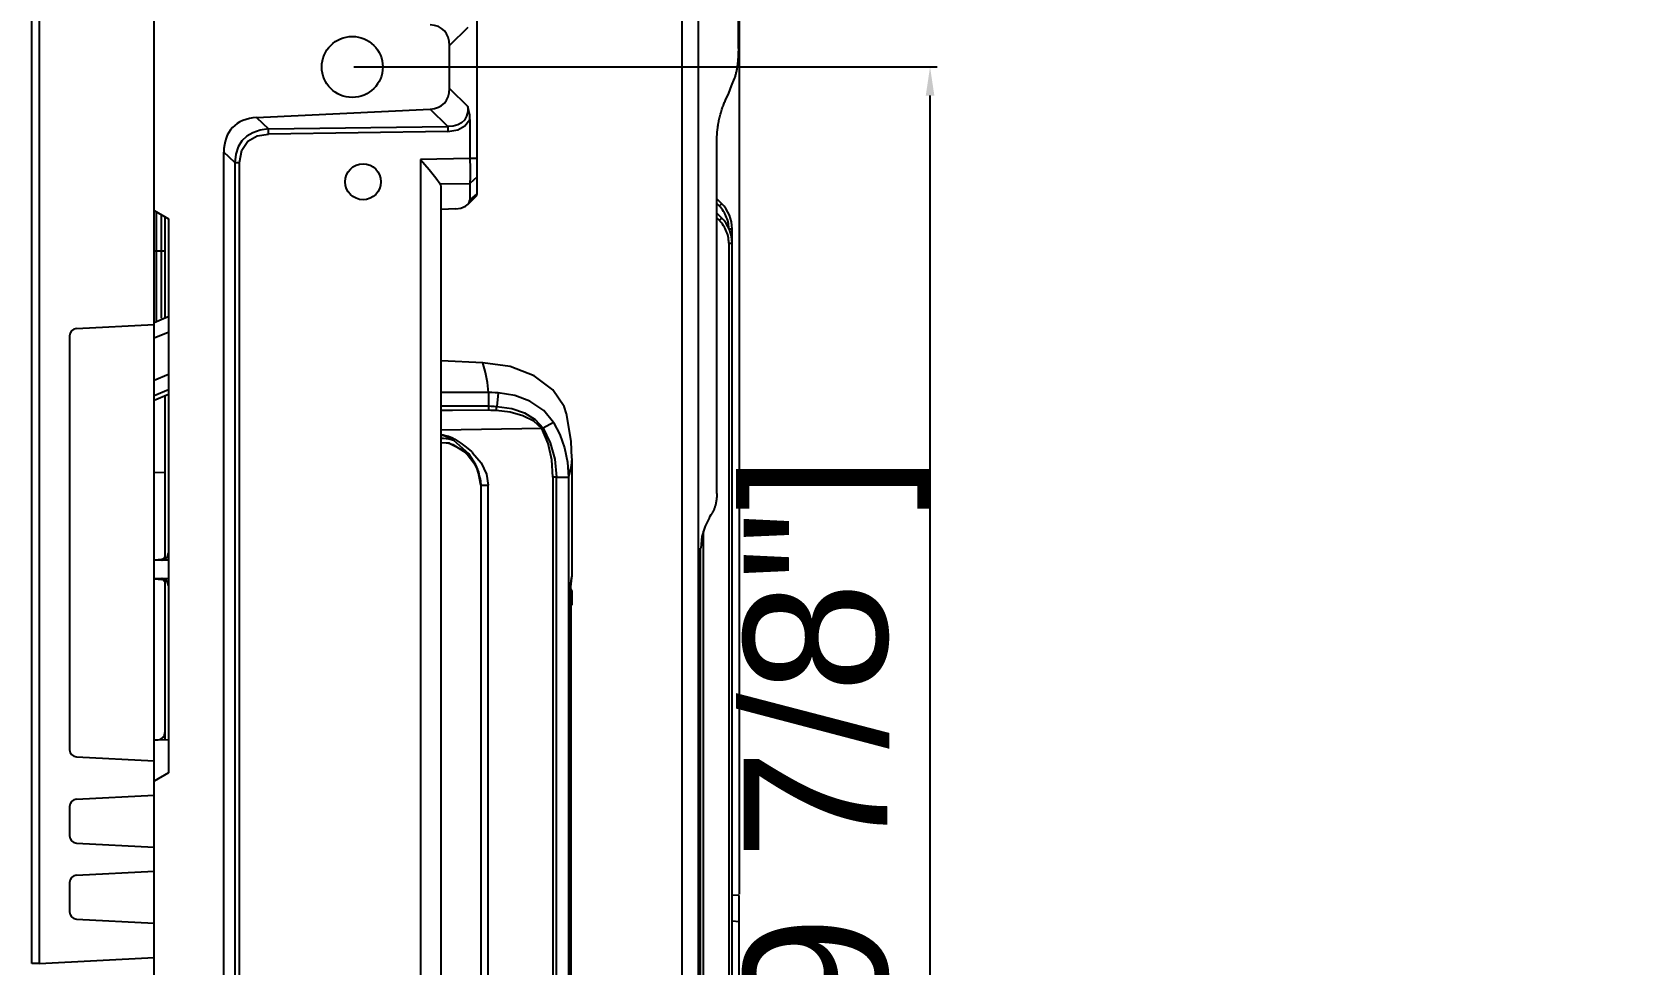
# Model space of a CAD drawing. Header units: millimetres. Extents: x -3132 to 28633, y 682 to 5849.
# Drawn here: x -1241.2 to -1019, y 2237.1 to 2366.9 of the extents above; entities that cross this region are included whole.
import ezdxf

# ---------------------------------------------------------------- set-up
doc = ezdxf.new("R2010")
doc.units = ezdxf.units.MM
doc.styles.get("Standard").update_dxf_attribs({"font": 'arial.ttf'})
doc.dimstyles.new('ISO-20', dxfattribs={"dimtxt": 20, "dimasz": 4, "dimexe": 1, "dimexo": 0.2, "dimgap": 0, "dimtad": 1, "dimtoh": 1, "dimdec": 1, "dimzin": 9, "dimdsep": 46, "dimtxsty": 'Standard', "dimblk": '_FILLED', "dimcen": 0.2, "dimclrd": 256, "dimclre": 256, "dimclrt": 256, "dimadec": 1, "dimazin": 2, "dimtfac": 1, "dimtdec": 1, "dimtofl": 0, "dimtmove": 0, "dimatfit": 3, "dimldrblk": '_FILLED', "dimfxl": 1, "dimtolj": 1, "dimtzin": 0, "dimarcsym": 0})

# ---------------------------------------------------------------- blocks, each defined once
blk = doc.blocks.new('_FILLED')
at = {"color": 0, "linetype": 'ByBlock'}
blk.add_solid([(0, 0), (-1, 0.15), (-1, -0.15)], dxfattribs=at)
blk = doc.blocks.new('*D33')
at = {"lineweight": -2, "transparency": 16777216}
for p, q in [((-1241.2, 2487.16), (-1241.2, 2626.34)), ((-1142.6, 2246.79), (-1142.6, 2626.34)), ((-1237.2, 2625.34), (-1146.6, 2625.34)), ((-1142.6, 2625.34), (-987.85, 2625.34))]:
    blk.add_line(p, q, dxfattribs=at)
at = {"layer": 'Defpoints', "color": 0, "transparency": 16777216}
for p in [(-1142.6, 2625.34), (-1241.2, 2486.96), (-1142.6, 2246.59)]:
    blk.add_point(p, dxfattribs=at)
at = {"lineweight": -2, "transparency": 16777216, "xscale": 4, "yscale": 4, "zscale": 4, "rotation": 180}
blk.add_blockref('_FILLED', (-1241.2, 2625.34), dxfattribs=at)
at = {"lineweight": -2, "transparency": 16777216, "xscale": 4, "yscale": 4, "zscale": 4}
blk.add_blockref('_FILLED', (-1142.6, 2625.34), dxfattribs=at)
at = {"transparency": 16777216, "insert": (-1061.23, 2638.28), "char_height": 20, "attachment_point": 5}
blk.add_mtext('\\A1;98.6 [3 7/8"]', dxfattribs=at)
blk = doc.blocks.new('*D46')
at = {"lineweight": -2, "transparency": 16777216}
for p, q in [((-1196.35, 2362.06), (-1115.02, 2362.06)), ((-1116.02, 2116.06), (-1116.02, 2358.06)), ((-1196.35, 2112.06), (-1115.02, 2112.06))]:
    blk.add_line(p, q, dxfattribs=at)
at = {"layer": 'Defpoints', "color": 0, "transparency": 16777216}
for p in [(-1196.55, 2362.06), (-1116.02, 2362.06), (-1196.55, 2112.06)]:
    blk.add_point(p, dxfattribs=at)
at = {"lineweight": -2, "transparency": 16777216, "xscale": 4, "yscale": 4, "zscale": 4}
for p, rotation in [((-1116.02, 2362.06), 90), ((-1116.02, 2112.06), 270)]:
    blk.add_blockref('_FILLED', p, dxfattribs=dict(at, rotation=rotation))
at = {"transparency": 16777216, "insert": (-1128.97, 2237.06), "char_height": 20, "attachment_point": 5, "rotation": 90}
blk.add_mtext('\\A1;250 [9 7/8"]', dxfattribs=at)

msp = doc.modelspace()

# ---------------------------------------------------------------- linework, layer by layer
at = {"linetype": 'Continuous'}
for p, q in [((-1241.198, 2237.158), (-1241.198, 2486.958)), ((-1240.148, 2237.158), (-1240.148, 2486.958)), ((-1224.148, 1987.058), (-1224.148, 2487.058)), ((-1148.302, 2104.595), (-1148.302, 2411.041)), ((-1179.148, 2344.39), (-1179.148, 2379.726)), ((-1150.633, 2378.354), (-1150.618, 2105.401)), ((-1142.736, 2364.613), (-1142.736, 2370.872)), ((-1180.428, 2367.571), (-1182.981, 2365.053)), ((-1182.981, 2359.063), (-1182.981, 2365.053)), ((-1182.981, 2359.063), (-1180.428, 2356.544)), ((-1209.874, 2354.995), (-1185.673, 2356.19)), ((-1183.225, 2353.776), (-1185.673, 2356.19)), ((-1209.874, 2354.995), (-1208.211, 2353.415)), ((-1208.211, 2353.415), (-1183.225, 2353.776)), ((-1183.225, 2353.07), (-1208.211, 2352.708)), ((-1180.147, 2354.741), (-1180.147, 2349.293)), ((-1145.737, 2302.629), (-1145.737, 2351.714)), ((-1214.448, 2123.924), (-1214.448, 2350.192)), ((-1212.926, 2348.746), (-1214.448, 2350.192)), ((-1212.926, 2348.746), (-1212.926, 2125.37)), ((-1212.926, 2348.746), (-1212.254, 2348.746)), ((-1212.254, 2125.37), (-1212.254, 2348.746)), ((-1180.147, 2349.293), (-1187.043, 2349.154)), ((-1187.043, 2349.154), (-1187.043, 2124.962)), ((-1180.147, 2349.293), (-1180.137, 2347.944)), ((-1179.148, 2349.293), (-1180.147, 2349.293)), ((-1179.148, 2346.728), (-1180.147, 2345.831)), ((-1180.137, 2346.71), (-1180.147, 2345.831)), ((-1180.137, 2347.944), (-1180.137, 2346.71)), ((-1184.285, 2345.748), (-1180.147, 2345.831)), ((-1184.148, 2128.884), (-1184.148, 2345.232)), ((-1180.147, 2345.831), (-1180.147, 2343.494)), ((-1180.147, 2343.494), (-1179.148, 2344.39)), ((-1224.148, 2342.058), (-1222.148, 2340.903)), ((-1223.848, 2326.592), (-1223.848, 2341.885)), ((-1182.111, 2342.28), (-1184.148, 2342.198)), ((-1145.737, 2343.693), (-1145.067, 2343.023)), ((-1145.388, 2342.669), (-1145.737, 2343.017)), ((-1223.148, 2327.058), (-1223.148, 2341.481)), ((-1222.648, 2341.192), (-1222.648, 2327.098)), ((-1222.148, 2340.903), (-1222.148, 2263.713)), ((-1145.737, 2341.693), (-1145.067, 2341.023)), ((-1145.388, 2340.669), (-1145.737, 2341.017)), ((-1144.07, 2337.487), (-1144.07, 2136.629)), ((-1144.07, 2337.487), (-1143.602, 2337.487)), ((-1144.02, 2339.487), (-1143.602, 2339.487)), ((-1143.602, 2135.129), (-1143.602, 2339.487)), ((-1224.148, 2336.458), (-1222.648, 2336.458)), ((-1224.148, 2326.466), (-1222.213, 2327.281)), ((-1235.948, 2324.6), (-1235.948, 2266.929)), ((-1235, 2325.599), (-1224.148, 2326.168)), ((-1224.148, 2324.295), (-1222.194, 2325.119)), ((-1178.369, 2320.826), (-1184.148, 2321.112)), ((-1222.148, 2319.222), (-1224.148, 2318.378)), ((-1224.148, 2316.287), (-1222.159, 2317.125)), ((-1224.148, 2315.612), (-1222.148, 2316.456)), ((-1222.648, 2316.245), (-1222.648, 2293.482)), ((-1177.546, 2316.686), (-1184.148, 2316.686)), ((-1177.546, 2316.686), (-1177.57, 2314.822)), ((-1176.203, 2316.632), (-1176.416, 2314.763)), ((-1170.129, 2311.674), (-1184.148, 2311.471)), ((-1184.148, 2310.807), (-1183.885, 2310.779)), ((-1183.782, 2310.66), (-1184.148, 2310.74)), ((-1183.885, 2310.779), (-1183.594, 2310.726)), ((-1169.949, 2311.726), (-1170.108, 2311.626)), ((-1168.49, 2312.538), (-1169.945, 2311.721)), ((-1183.828, 2310.293), (-1184.148, 2310.31)), ((-1184.113, 2309.73), (-1183.471, 2309.707)), ((-1183.212, 2309.664), (-1182.551, 2309.441)), ((-1183.138, 2309.659), (-1182.958, 2309.613)), ((-1182.958, 2309.613), (-1181.173, 2308.687)), ((-1182.693, 2310.423), (-1182.273, 2310.198)), ((-1182.551, 2309.441), (-1180.677, 2308.276)), ((-1180.304, 2308.132), (-1182.385, 2310.02)), ((-1182.273, 2310.198), (-1181.438, 2309.659)), ((-1181.438, 2309.659), (-1180.656, 2309.087)), ((-1181.173, 2308.687), (-1179.801, 2307.305)), ((-1180.656, 2309.087), (-1179.941, 2308.471)), ((-1180.677, 2308.276), (-1179.318, 2306.516)), ((-1179.318, 2306.603), (-1180.304, 2308.132)), ((-1179.801, 2307.305), (-1178.941, 2305.612)), ((-1179.318, 2306.516), (-1178.679, 2304.371)), ((-1179.259, 2306.391), (-1178.709, 2304.601)), ((-1165.948, 2307.522), (-1165.948, 2291.056)), ((-1222.648, 2305.506), (-1224.148, 2305.558)), ((-1178.941, 2305.612), (-1178.648, 2303.754)), ((-1178.679, 2304.371), (-1178.648, 2303.754)), ((-1177.861, 2305.338), (-1177.613, 2303.772)), ((-1168.083, 2304.902), (-1168.596, 2304.913)), ((-1168.596, 2304.908), (-1168.596, 2174.134)), ((-1168.083, 2174.119), (-1168.083, 2304.908)), ((-1168.083, 2304.908), (-1166.404, 2304.908)), ((-1166.404, 2304.908), (-1166.404, 2174.119)), ((-1178.648, 2303.772), (-1178.648, 2198.337)), ((-1178.648, 2303.772), (-1177.613, 2303.772)), ((-1177.613, 2198.337), (-1177.613, 2303.772)), ((-1147.602, 2176.615), (-1147.602, 2297.379)), ((-1224.148, 2293.395), (-1223.104, 2293.487)), ((-1223.108, 2293.344), (-1224.148, 2293.308)), ((-1222.148, 2293.356), (-1223.108, 2293.316)), ((-1223.108, 2293.344), (-1223.108, 2293.316)), ((-1147.99, 2179.129), (-1147.991, 2294.987)), ((-1224.148, 2290.808), (-1223.108, 2290.772)), ((-1223.108, 2290.8), (-1223.108, 2290.772)), ((-1223.108, 2290.8), (-1222.148, 2290.76)), ((-1165.978, 2290.86), (-1166.092, 2290.019)), ((-1165.948, 2291.056), (-1165.978, 2290.86)), ((-1224.148, 2290.72), (-1223.104, 2290.629)), ((-1223.104, 2290.699), (-1223.104, 2290.629)), ((-1222.648, 2290.634), (-1222.648, 2268.334)), ((-1166.216, 2288.666), (-1166.269, 2287.058)), ((-1166.092, 2290.019), (-1166.216, 2288.666)), ((-1166.16, 2289.376), (-1166.029, 2290.508)), ((-1165.968, 2288.788), (-1166.008, 2288.052)), ((-1165.948, 2289.058), (-1165.968, 2288.788)), ((-1165.948, 2289.058), (-1165.948, 2287.058)), ((-1166.269, 2287.058), (-1166.269, 2197.058)), ((-1166.269, 2287.058), (-1166.027, 2287.058)), ((-1166.008, 2288.052), (-1166.027, 2287.058)), ((-1166.027, 2197.058), (-1166.027, 2287.058)), ((-1224.148, 2268.308), (-1222.148, 2268.343)), ((-1224.148, 2268.308), (-1223.613, 2268.327)), ((-1223.613, 2268.327), (-1223.613, 2268.317)), ((-1235, 2265.93), (-1224.148, 2265.361)), ((-1222.148, 2263.713), (-1224.148, 2262.558)), ((-1235, 2260.029), (-1224.148, 2260.598)), ((-1235.948, 2259.031), (-1235.948, 2254.929)), ((-1235, 2253.93), (-1224.148, 2253.361)), ((-1235, 2249.428), (-1224.148, 2249.996)), ((-1235.948, 2248.429), (-1235.948, 2244.327)), ((-1142.602, 2246.594), (-1143.602, 2246.681)), ((-1142.602, 2230.65), (-1142.602, 2246.594)), ((-1235, 2243.328), (-1224.148, 2242.76)), ((-1142.602, 2242.935), (-1143.602, 2243.022)), ((-1240.148, 2237.158), (-1224.148, 2237.996)), ((-1240.148, 2237.158), (-1241.198, 2237.158))]:
    msp.add_line(p, q, dxfattribs=at)
for points in [[(-1142.736, 2364.613), (-1142.737, 2364.462), (-1142.738, 2364.315), (-1142.741, 2364.172), (-1142.745, 2364.03), (-1142.749, 2363.889), (-1142.755, 2363.747), (-1142.762, 2363.604), (-1142.77, 2363.457), (-1142.78, 2363.309), (-1142.791, 2363.159), (-1142.803, 2363.008), (-1142.816, 2362.858), (-1142.831, 2362.71), (-1142.847, 2362.567), (-1142.863, 2362.429), (-1142.88, 2362.295), (-1142.899, 2362.161), (-1142.918, 2362.027), (-1142.94, 2361.892), (-1142.963, 2361.756), (-1142.988, 2361.622), (-1143.014, 2361.489), (-1143.041, 2361.359), (-1143.07, 2361.233), (-1143.099, 2361.11), (-1143.129, 2360.991), (-1143.16, 2360.876), (-1143.192, 2360.763), (-1143.226, 2360.653), (-1143.261, 2360.546), (-1143.297, 2360.441)], [(-1144.521, 2357.441), (-1144.083, 2358.424), (-1143.675, 2359.424), (-1143.297, 2360.441)], [(-1145.737, 2351.714), (-1145.736, 2351.893), (-1145.733, 2352.068), (-1145.727, 2352.241), (-1145.72, 2352.41), (-1145.712, 2352.578), (-1145.701, 2352.744), (-1145.688, 2352.908), (-1145.673, 2353.072), (-1145.657, 2353.238), (-1145.638, 2353.405), (-1145.616, 2353.574), (-1145.593, 2353.745), (-1145.566, 2353.918), (-1145.538, 2354.092), (-1145.507, 2354.266), (-1145.474, 2354.439), (-1145.44, 2354.613), (-1145.403, 2354.785), (-1145.364, 2354.957), (-1145.323, 2355.127), (-1145.281, 2355.296), (-1145.237, 2355.464), (-1145.191, 2355.63), (-1145.143, 2355.793), (-1145.094, 2355.953), (-1145.044, 2356.111), (-1144.992, 2356.266), (-1144.939, 2356.418), (-1144.884, 2356.569), (-1144.828, 2356.718), (-1144.77, 2356.865), (-1144.71, 2357.011), (-1144.649, 2357.155), (-1144.586, 2357.299), (-1144.521, 2357.441)], [(-1180.428, 2356.544), (-1180.43, 2355.831), (-1180.613, 2355.192), (-1180.911, 2354.652), (-1181.327, 2354.248), (-1181.845, 2353.972), (-1182.461, 2353.789), (-1183.224, 2353.775)], [(-1180.147, 2354.741), (-1180.181, 2355.331), (-1180.28, 2355.936), (-1180.428, 2356.544)], [(-1208.211, 2353.415), (-1209.404, 2353.236), (-1210.403, 2352.897), (-1211.239, 2352.404), (-1211.915, 2351.744), (-1212.426, 2350.905), (-1212.766, 2349.908), (-1212.926, 2348.746)], [(-1208.211, 2352.708), (-1208.214, 2352.966), (-1208.214, 2353.206), (-1208.211, 2353.415)], [(-1183.225, 2353.776), (-1183.227, 2353.57), (-1183.227, 2353.33), (-1183.225, 2353.07)], [(-1183.225, 2353.07), (-1181.854, 2353.296), (-1180.843, 2353.866), (-1180.147, 2354.741)], [(-1212.254, 2348.746), (-1211.943, 2350.465), (-1211.086, 2351.707), (-1209.821, 2352.444), (-1208.211, 2352.708)], [(-1187.043, 2349.154), (-1185.843, 2347.773), (-1184.881, 2346.606), (-1184.287, 2345.748)], [(-1184.148, 2345.232), (-1184.162, 2345.401), (-1184.205, 2345.566), (-1184.285, 2345.748)], [(-1179.352, 2343.969), (-1179.229, 2344.118), (-1179.148, 2344.39)], [(-1182.111, 2342.28), (-1181.4, 2342.384), (-1180.771, 2342.643), (-1180.399, 2342.926)], [(-1180.401, 2342.927), (-1179.564, 2343.763), (-1179.352, 2343.969)], [(-1180.399, 2342.926), (-1180.315, 2343.026), (-1180.147, 2343.494)], [(-1145.295, 2342.764), (-1145.357, 2342.701), (-1145.388, 2342.669)], [(-1145.075, 2342.32), (-1145.227, 2342.499), (-1145.388, 2342.669)], [(-1145.067, 2343.023), (-1145.066, 2343.02), (-1145.068, 2343.015), (-1145.073, 2343.007), (-1145.081, 2342.997), (-1145.092, 2342.983), (-1145.106, 2342.967), (-1145.122, 2342.948), (-1145.141, 2342.928), (-1145.162, 2342.904), (-1145.185, 2342.88), (-1145.21, 2342.853), (-1145.237, 2342.824), (-1145.265, 2342.795), (-1145.295, 2342.764)], [(-1144.674, 2341.738), (-1144.797, 2341.939), (-1144.931, 2342.134), (-1145.075, 2342.32)], [(-1145.295, 2340.764), (-1145.357, 2340.701), (-1145.388, 2340.669)], [(-1145.075, 2340.32), (-1145.227, 2340.499), (-1145.388, 2340.669)], [(-1145.067, 2341.023), (-1145.066, 2341.02), (-1145.068, 2341.015), (-1145.073, 2341.007), (-1145.081, 2340.997), (-1145.092, 2340.983), (-1145.106, 2340.967), (-1145.122, 2340.948), (-1145.141, 2340.928), (-1145.162, 2340.904), (-1145.185, 2340.88), (-1145.21, 2340.853), (-1145.237, 2340.824), (-1145.265, 2340.795), (-1145.295, 2340.764)], [(-1144.07, 2337.487), (-1144.077, 2337.722), (-1144.095, 2337.956), (-1144.126, 2338.19), (-1144.169, 2338.422), (-1144.224, 2338.651), (-1144.291, 2338.877), (-1144.369, 2339.1), (-1144.46, 2339.317), (-1144.561, 2339.53), (-1144.674, 2339.738), (-1144.797, 2339.939), (-1144.931, 2340.134), (-1145.075, 2340.32)], [(-1144.224, 2340.651), (-1144.291, 2340.877), (-1144.369, 2341.1), (-1144.46, 2341.317), (-1144.561, 2341.53), (-1144.674, 2341.738)], [(-1144.074, 2339.603), (-1144.077, 2339.722), (-1144.095, 2339.956), (-1144.126, 2340.19), (-1144.169, 2340.422), (-1144.224, 2340.651)], [(-1177.546, 2316.686), (-1177.685, 2318.095), (-1177.962, 2319.479), (-1178.369, 2320.826)], [(-1167.032, 2314.741), (-1168.612, 2317.076), (-1171.198, 2319.017), (-1174.562, 2320.322), (-1178.369, 2320.826)], [(-1176.203, 2316.632), (-1176.649, 2316.662), (-1177.097, 2316.68), (-1177.546, 2316.686)], [(-1168.49, 2312.538), (-1169.833, 2314.188), (-1171.784, 2315.508), (-1173.875, 2316.259), (-1176.203, 2316.632)], [(-1184.148, 2314.835), (-1182.55, 2314.833), (-1177.57, 2314.822)], [(-1177.588, 2314.216), (-1182.6, 2314.204), (-1184.148, 2314.199)], [(-1177.57, 2314.822), (-1177.575, 2314.604), (-1177.581, 2314.401), (-1177.588, 2314.216)], [(-1176.497, 2314.178), (-1176.86, 2314.2), (-1177.224, 2314.212), (-1177.588, 2314.216)], [(-1177.57, 2314.822), (-1177.178, 2314.815), (-1176.793, 2314.795), (-1176.416, 2314.763)], [(-1176.497, 2314.178), (-1176.468, 2314.357), (-1176.441, 2314.554), (-1176.416, 2314.764)], [(-1170.136, 2311.673), (-1171.257, 2312.713), (-1172.759, 2313.466), (-1174.518, 2313.948), (-1176.497, 2314.178)], [(-1176.416, 2314.763), (-1174.321, 2314.459), (-1172.522, 2313.844), (-1171.039, 2312.931), (-1169.947, 2311.72)], [(-1166.652, 2313.549), (-1166.7, 2313.744), (-1167.032, 2314.741)], [(-1165.948, 2307.531), (-1166.054, 2309.868), (-1166.652, 2313.55)], [(-1168.596, 2304.908), (-1168.738, 2307.318), (-1169.255, 2309.58), (-1170.129, 2311.674)], [(-1169.945, 2311.721), (-1168.974, 2309.684), (-1168.336, 2307.393), (-1168.083, 2304.908)], [(-1168.49, 2312.538), (-1167.63, 2310.844), (-1166.978, 2308.979), (-1166.562, 2306.985), (-1166.404, 2304.908)], [(-1182.385, 2310.02), (-1183.075, 2310.185), (-1183.828, 2310.293)], [(-1182.385, 2310.02), (-1183.079, 2310.396), (-1183.782, 2310.66)], [(-1183.594, 2310.726), (-1183.135, 2310.6), (-1182.693, 2310.423)], [(-1183.473, 2309.707), (-1183.335, 2309.693), (-1183.223, 2309.667)], [(-1183.472, 2309.708), (-1183.312, 2309.692), (-1183.138, 2309.659)], [(-1182.959, 2309.612), (-1183.058, 2309.636), (-1183.16, 2309.659), (-1183.22, 2309.666), (-1183.212, 2309.664)], [(-1182.385, 2310.02), (-1182.362, 2310.055), (-1182.336, 2310.096), (-1182.29, 2310.17)], [(-1179.941, 2308.471), (-1179.889, 2308.416), (-1179.834, 2308.365), (-1179.78, 2308.312)], [(-1179.78, 2308.312), (-1178.601, 2306.884), (-1177.861, 2305.338)], [(-1178.648, 2303.772), (-1179.043, 2305.956), (-1179.318, 2306.603)], [(-1165.948, 2307.517), (-1166.019, 2306.478), (-1166.405, 2304.904)], [(-1145.737, 2302.629), (-1145.737, 2302.528), (-1145.739, 2302.429), (-1145.743, 2302.33), (-1145.748, 2302.233), (-1145.754, 2302.136), (-1145.762, 2302.039), (-1145.771, 2301.942), (-1145.782, 2301.843), (-1145.794, 2301.745), (-1145.808, 2301.646), (-1145.823, 2301.547), (-1145.84, 2301.449), (-1145.858, 2301.352), (-1145.878, 2301.257), (-1145.899, 2301.164), (-1145.921, 2301.071), (-1145.945, 2300.98), (-1145.97, 2300.889), (-1145.997, 2300.799), (-1146.026, 2300.709), (-1146.057, 2300.619), (-1146.09, 2300.53), (-1146.124, 2300.441), (-1146.161, 2300.354), (-1146.199, 2300.267), (-1146.239, 2300.183), (-1146.28, 2300.1), (-1146.322, 2300.021), (-1146.364, 2299.944), (-1146.408, 2299.871)], [(-1146.766, 2299.3), (-1146.645, 2299.49), (-1146.526, 2299.68), (-1146.408, 2299.871)], [(-1146.766, 2299.3), (-1147.386, 2298.093), (-1147.828, 2296.629), (-1147.986, 2294.987)], [(-1223.108, 2293.316), (-1222.628, 2293.459), (-1222.277, 2293.824), (-1222.148, 2294.319)], [(-1222.148, 2289.797), (-1222.277, 2290.292), (-1222.628, 2290.657), (-1223.108, 2290.8)], [(-1166.029, 2290.508), (-1165.951, 2291.035), (-1165.948, 2291.056)], [(-1165.948, 2289.058), (-1166.066, 2289.381), (-1166.147, 2289.424)]]:
    msp.add_lwpolyline(points, dxfattribs=at)
for centre, radius in [((-1196.548, 2362.058), 4.25), ((-1195.048, 2346.058), 2.5)]:
    msp.add_circle(centre, radius, dxfattribs=at)
for centre, radius, start, end in [((-1148.602, 2339.487), 5, 0, 45.00559), ((-1148.602, 2337.487), 5, 0, 45.00559), ((-1234.948, 2324.6), 1, 93, 180), ((-1223.143, 2294.339), 0.996, 272, 0), ((-1223.148, 2293.985), 0.5, 275, 338.75), ((-1223.143, 2289.777), 0.996, 0, 88), ((-1223.148, 2290.131), 0.5, 21.25, 85), ((-1223.648, 2269.326), 1, 272, 0), ((-1234.948, 2266.929), 1, 180, 267), ((-1234.948, 2259.031), 1, 93, 180), ((-1234.948, 2254.929), 1, 180, 267), ((-1234.948, 2248.429), 1, 93, 180), ((-1234.948, 2244.327), 1, 180, 267)]:
    msp.add_arc(centre, radius, start, end, dxfattribs=at)
for centre, major_axis, ratio, start_param, end_param in [((-1188.542, 2362.407), (4.799, 4.733), 0.5934486, -0.5294856, 0.4991325), ((-1188.542, 2361.709), (4.799, -4.733), 0.5934486, -0.4991325, 0.5294856), ((-1204.831, 2345.621), (-8.398, 7.983), 0.5868492, -0.5099543, 0.5088634)]:
    msp.add_ellipse(centre, major_axis=major_axis, ratio=ratio, start_param=start_param, end_param=end_param, dxfattribs=at)

# ---------------------------------------------------------------- dimensions: what is measured, and where the dimension line sits
dim = msp.add_linear_dim(base=(-1142.602, 2625.336), p1=(-1241.198, 2486.958), p2=(-1142.602, 2246.594), dimstyle='ISO-20')
dim.commit()
dim.dimension.update_dxf_attribs({"geometry": '*D33', "text_midpoint": (-1061.225, 2625.336), "dimtype": 160})
dim = msp.add_linear_dim(base=(-1116.024, 2362.058), p1=(-1196.548, 2112.058), p2=(-1196.548, 2362.058), angle=90, dimstyle='ISO-20')
dim.commit()
dim.dimension.update_dxf_attribs({"geometry": '*D46', "text_midpoint": (-1128.971, 2237.058)})

doc.saveas('drawing.dxf')
